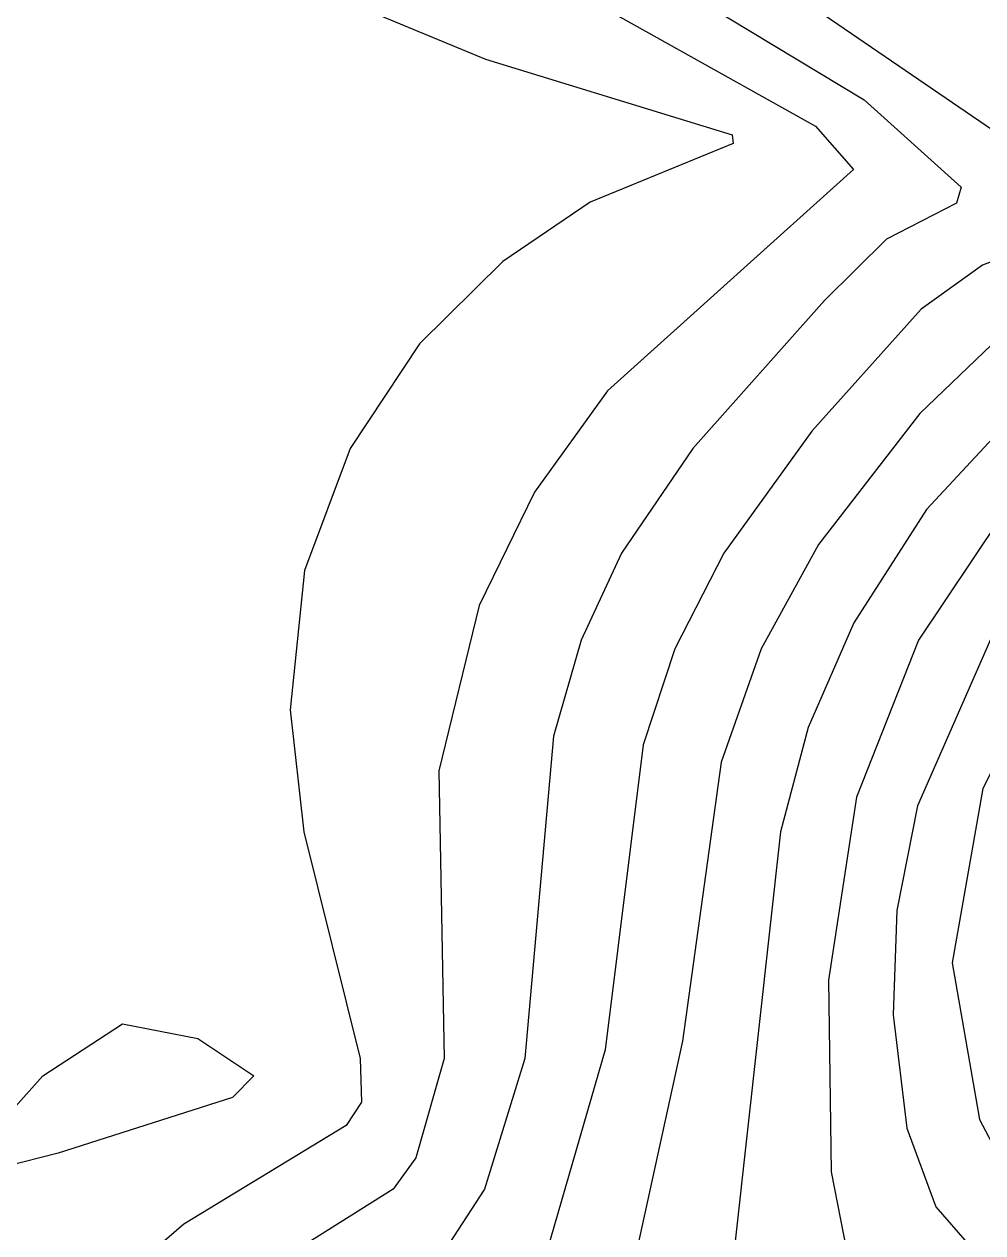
# Model space of a CAD drawing. Header units: inches. Extents: x 2608994 to 2618701, y 1261813 to 1271655.
# Drawn here: x 2617402.1 to 2617534, y 1264509.5 to 1264675.9 of the extents above; entities that cross this region are included whole.
import ezdxf

# ---------------------------------------------------------------- set-up
doc = ezdxf.new("R2010")
doc.units = ezdxf.units.IN
doc.header["$MEASUREMENT"] = 0

msp = doc.modelspace()

# ---------------------------------------------------------------- linework, layer by layer
for points, elevation in [([(2617394.8, 1264726.87), (2617511.02, 1264661.92), (2617516.25, 1264655.92), (2617482.4, 1264625.46), (2617472.36, 1264611.52), (2617464.73, 1264595.92), (2617459.18, 1264573.12), (2617459.91, 1264533.52), (2617456, 1264519.85), (2617452.89, 1264515.52), (2617439.56, 1264507.12)], 259), ([(2617446.18, 1264708.72), (2617517.7, 1264665.52), (2617531.08, 1264653.52), (2617530.4, 1264651.31), (2617520.8, 1264646.33), (2617512.26, 1264637.92), (2617494.12, 1264617.52), (2617484.3, 1264603.12), (2617478.77, 1264591.12), (2617474.94, 1264577.92), (2617471.03, 1264533.52), (2617465.48, 1264515.52), (2617459.98, 1264507.12)], 258), ([(2617490.76, 1264691.92), (2617536.4, 1264660.72), (2617547.5, 1264649.92), (2617546.38, 1264647.52), (2617534, 1264642.77), (2617525.55, 1264636.72), (2617510.53, 1264619.92), (2617498.38, 1264603.12), (2617491.67, 1264589.92), (2617487.28, 1264576.72), (2617482.08, 1264534.72), (2617474.08, 1264507.12)], 257), ([(2617432, 1264685.08), (2617465.6, 1264671.14), (2617499.53, 1264660.72), (2617499.67, 1264659.52), (2617480, 1264651.44), (2617468, 1264643.27), (2617456.52, 1264631.92), (2617446.97, 1264617.52), (2617440.69, 1264600.72), (2617438.7, 1264581.52), (2617440.59, 1264564.72), (2617448.35, 1264533.52), (2617448.55, 1264527.52), (2617446.4, 1264524.32), (2617424.08, 1264510.72), (2617414.37, 1264502.32)], 260), ([(2617567.6, 1264479.72), (2617625.93, 1264522.72), (2617634.38, 1264532.32), (2617647.37, 1264557.52), (2617654.25, 1264586.32), (2617653.67, 1264609.12), (2617649.65, 1264621.12), (2617645.49, 1264627.12), (2617621.6, 1264640.53), (2617594, 1264651.68), (2617562.8, 1264661.51), (2617553.2, 1264663), (2617549.36, 1264661.92), (2617563.78, 1264648.72), (2617565.41, 1264645.12), (2617547.2, 1264638.92), (2617536.4, 1264632.89), (2617525.38, 1264622.32), (2617511.41, 1264604.32), (2617503.55, 1264589.92), (2617498.03, 1264574.32), (2617492.72, 1264535.92), (2617485.1, 1264501.12)], 256), ([(2617560.1, 1264485.52), (2617620.14, 1264523.92), (2617631.24, 1264538.32), (2617637.9, 1264553.92), (2617641.85, 1264569.52), (2617643.37, 1264585.12), (2617642.21, 1264599.52), (2617638.44, 1264611.52), (2617631.71, 1264622.32), (2617621.48, 1264633.12), (2617611.32, 1264639.12), (2617592.8, 1264645.44), (2617580.26, 1264647.52), (2617584.23, 1264643.92), (2617584.6, 1264641.52), (2617555.6, 1264633.08), (2617539.68, 1264623.52), (2617526.27, 1264609.12), (2617516.27, 1264593.52), (2617510, 1264579.12), (2617506.2, 1264564.72), (2617498.51, 1264495.12)], 255), ([(2617574.8, 1264501.56), (2617610.8, 1264522.63), (2617618.21, 1264528.72), (2617624.11, 1264537.12), (2617629.4, 1264550.32), (2617632.88, 1264565.92), (2617633.77, 1264580.32), (2617632.12, 1264594.72), (2617628.08, 1264606.72), (2617622.28, 1264616.32), (2617612.34, 1264627.12), (2617601.2, 1264636.17), (2617596.4, 1264636.32), (2617567.6, 1264628.5), (2617553.39, 1264622.32), (2617536.44, 1264607.92), (2617525.17, 1264591.12), (2617516.67, 1264569.52), (2617512.82, 1264544.32), (2617513.19, 1264517.92), (2617515.29, 1264507.12)], 254), ([(2617562.8, 1264501.66), (2617608.6, 1264526.32), (2617617.11, 1264535.92), (2617622.03, 1264547.92), (2617625.46, 1264571.92), (2617622.22, 1264594.72), (2617618, 1264604.82), (2617611.98, 1264613.92), (2617604.8, 1264621.38), (2617597.6, 1264625.1), (2617588, 1264625.43), (2617571.2, 1264621.19), (2617552, 1264610.92), (2617543.39, 1264603.12), (2617536.09, 1264593.52), (2617525.04, 1264568.32), (2617522.2, 1264553.92), (2617521.68, 1264539.52), (2617523.57, 1264523.92), (2617527.55, 1264513.12), (2617532.8, 1264507.11), (2617543.6, 1264501.92), (2617554.4, 1264498.93), (2617562.8, 1264501.66)], 253), ([(2617559.2, 1264505.96), (2617566.4, 1264508.3), (2617603.6, 1264528.07), (2617610.1, 1264534.72), (2617614.88, 1264544.32), (2617618.08, 1264565.92), (2617615.46, 1264587.52), (2617607.2, 1264605.6), (2617602.4, 1264610.47), (2617595.2, 1264614.29), (2617586.8, 1264615.65), (2617577.2, 1264614.55), (2617559.2, 1264605.96), (2617544.8, 1264592.1), (2617534.05, 1264570.72), (2617529.84, 1264546.72), (2617533.59, 1264525.12), (2617537.4, 1264517.92), (2617542.1, 1264513.12), (2617553.06, 1264507.12), (2617559.2, 1264505.96)], 252), ([(2617406.8, 1264520.49), (2617399.6, 1264518.66), (2617398.2, 1264523.92), (2617404.66, 1264531.12), (2617415.66, 1264538.32), (2617426, 1264536.29), (2617433.71, 1264531.12), (2617430.8, 1264528.17), (2617406.8, 1264520.49)], 261)]:
    msp.add_lwpolyline(points, dxfattribs=dict(elevation=elevation))

doc.saveas('drawing.dxf')
